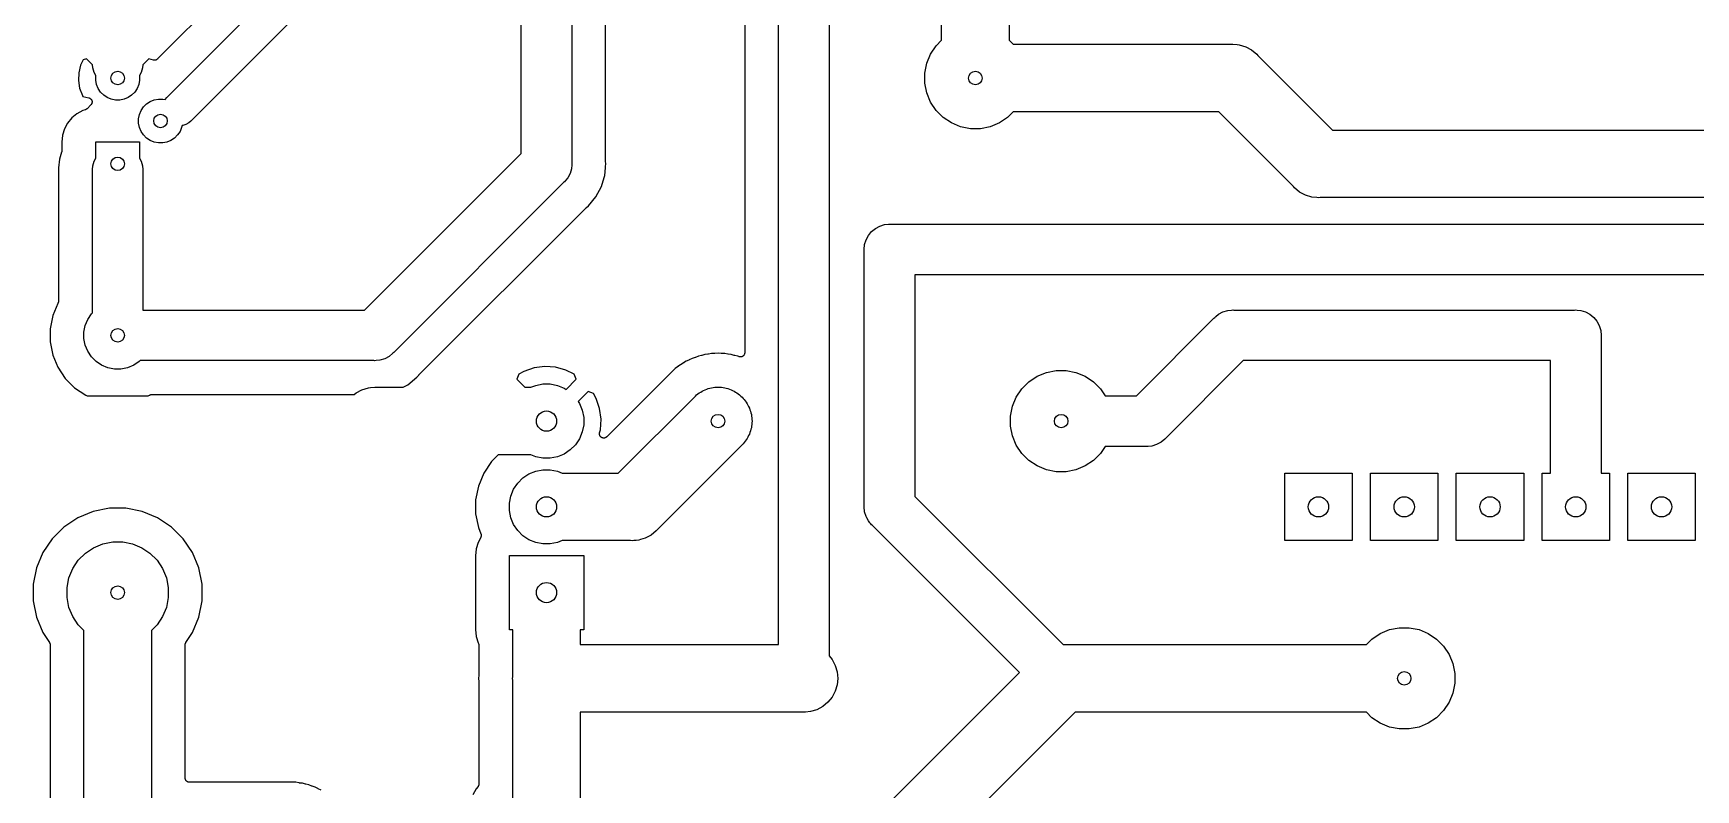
# Model space of a CAD drawing. Extents: x 74 to 216, y -130 to -38.
# Drawn here: x 99.1 to 148.33, y -97.28 to -74.87 of the extents above; entities that cross this region are included whole.
import ezdxf

# ---------------------------------------------------------------- set-up
doc = ezdxf.new("R2010")
doc.units = 0
doc.layers.add('BLACK', color=7, linetype='CONTINUOUS')

msp = doc.modelspace()

# ---------------------------------------------------------------- linework, layer by layer
at = {"layer": 'BLACK', "linetype": 'CONTINUOUS'}
for p, q in [((122.67, -51.8), (122.67, -93.3176)), ((126, -75.0787), (126, -58.4691)), ((128, -59.42), (128, -75.0787)), ((113.55, -76.1632), (113.55, -65.4342)), ((115.05, -65.4342), (115.05, -78.7032)), ((116.05, -78.6478), (116.05, -65.7894)), ((104.893, -73.5239), (102.784, -75.6326)), ((120.17, -73.5678), (120.17, -84.3324)), ((121.17, -92.98), (121.17, -73.6232)), ((103.058, -76.7728), (105.931, -73.9004)), ((106.638, -74.6075), (103.765, -77.4799)), ((125.671, -75.4895), (125.835, -75.2438)), ((125.835, -75.2438), (126, -75.0787)), ((128, -75.0787), (128.121, -75.2)), ((128.121, -75.2), (134.571, -75.2)), ((134.571, -75.2), (134.62, -75.1952)), ((134.62, -75.1952), (134.756, -75.2086)), ((134.756, -75.2086), (134.816, -75.2145)), ((134.816, -75.2145), (135.005, -75.2717)), ((135.005, -75.2717), (135.178, -75.3645)), ((100.575, -75.657), (100.5, -75.8191)), ((100.675, -75.6338), (100.575, -75.657)), ((100.853, -75.8122), (100.675, -75.6338)), ((100.861, -75.892), (100.853, -75.8122)), ((102.347, -75.8122), (102.339, -75.892)), ((102.525, -75.6338), (102.347, -75.8122)), ((102.665, -75.6665), (102.525, -75.6338)), ((102.667, -75.6667), (102.665, -75.6665)), ((102.668, -75.6671), (102.667, -75.6667)), ((102.679, -75.6683), (102.668, -75.6671)), ((102.69, -75.6697), (102.679, -75.6683)), ((102.691, -75.6696), (102.69, -75.6697)), ((102.693, -75.6698), (102.691, -75.6696)), ((102.704, -75.6689), (102.693, -75.6698)), ((102.715, -75.6682), (102.704, -75.6689)), ((102.716, -75.6678), (102.715, -75.6682)), ((102.718, -75.6676), (102.716, -75.6678)), ((102.728, -75.6646), (102.718, -75.6676)), ((102.739, -75.6618), (102.728, -75.6646)), ((102.74, -75.6611), (102.739, -75.6618)), ((102.741, -75.6607), (102.74, -75.6611)), ((102.751, -75.6557), (102.741, -75.6607)), ((102.761, -75.6509), (102.751, -75.6557)), ((102.762, -75.65), (102.761, -75.6509)), ((102.763, -75.6493), (102.762, -75.65)), ((102.772, -75.6425), (102.763, -75.6493)), ((102.781, -75.6359), (102.772, -75.6425)), ((102.782, -75.6348), (102.781, -75.6359)), ((102.783, -75.6339), (102.782, -75.6348)), ((102.784, -75.6326), (102.783, -75.6339)), ((125.5, -76.0523), (125.558, -75.7625)), ((125.558, -75.7625), (125.671, -75.4895)), ((135.178, -75.3645), (135.331, -75.4895)), ((135.331, -75.4895), (135.362, -75.5276)), ((135.362, -75.5276), (137.574, -77.74)), ((100.447, -76.041), (100.438, -76.2689)), ((100.438, -76.2689), (100.474, -76.4942)), ((100.5, -75.8191), (100.447, -76.041)), ((100.904, -76.0334), (100.861, -75.892)), ((100.952, -76.1243), (100.904, -76.0334)), ((100.95, -76.136), (100.952, -76.1243)), ((100.95, -76.264), (100.95, -76.136)), ((100.975, -76.3896), (100.95, -76.264)), ((102.25, -76.264), (102.225, -76.3896)), ((102.296, -76.0334), (102.248, -76.1243)), ((102.248, -76.1243), (102.25, -76.136)), ((102.25, -76.136), (102.25, -76.264)), ((102.339, -75.892), (102.296, -76.0334)), ((113.55, -78.4293), (113.55, -76.1632)), ((113.55, -76.1632), (113.55, -76.1632)), ((125.5, -76.3477), (125.5, -76.0523)), ((100.474, -76.4942), (100.555, -76.7117)), ((100.555, -76.7117), (100.571, -76.7419)), ((100.571, -76.7419), (100.743, -76.7822)), ((100.743, -76.7822), (100.745, -76.7827)), ((100.745, -76.7827), (100.755, -76.786)), ((100.755, -76.786), (100.764, -76.789)), ((100.764, -76.789), (100.766, -76.7902)), ((100.766, -76.7902), (100.768, -76.791)), ((100.768, -76.791), (100.777, -76.7961)), ((100.777, -76.7961), (100.786, -76.8009)), ((100.786, -76.8009), (100.788, -76.8024)), ((100.788, -76.8024), (100.79, -76.8036)), ((101.024, -76.5079), (100.975, -76.3896)), ((101.095, -76.6144), (101.024, -76.5079)), ((101.186, -76.7049), (101.095, -76.6144)), ((101.292, -76.776), (101.186, -76.7049)), ((101.41, -76.825), (101.292, -76.776)), ((101.908, -76.776), (101.79, -76.825)), ((102.014, -76.7049), (101.908, -76.776)), ((102.105, -76.6144), (102.014, -76.7049)), ((102.176, -76.5079), (102.105, -76.6144)), ((102.225, -76.3896), (102.176, -76.5079)), ((103.011, -76.8299), (103.058, -76.7728)), ((125.558, -76.6375), (125.5, -76.3477)), ((125.671, -76.9105), (125.558, -76.6375)), ((100.392, -77.2545), (100.239, -77.3795)), ((100.565, -77.1616), (100.392, -77.2545)), ((100.64, -77.1391), (100.565, -77.1616)), ((100.645, -77.1371), (100.64, -77.1391)), ((100.65, -77.1355), (100.645, -77.1371)), ((100.656, -77.1323), (100.65, -77.1355)), ((100.663, -77.1297), (100.656, -77.1323)), ((100.667, -77.1266), (100.663, -77.1297)), ((100.672, -77.1241), (100.667, -77.1266)), ((100.677, -77.1198), (100.672, -77.1241)), ((100.683, -77.1159), (100.677, -77.1198)), ((100.687, -77.1121), (100.683, -77.1159)), ((100.691, -77.1087), (100.687, -77.1121)), ((100.693, -77.1074), (100.691, -77.1087)), ((100.804, -76.9957), (100.693, -77.1074)), ((100.79, -76.8036), (100.797, -76.8103)), ((100.797, -76.8103), (100.805, -76.8167)), ((100.811, -76.988), (100.804, -76.9957)), ((100.805, -76.8167), (100.806, -76.8186)), ((100.806, -76.8186), (100.808, -76.8202)), ((100.808, -76.8202), (100.814, -76.8282)), ((100.817, -76.9805), (100.811, -76.988)), ((100.814, -76.8282), (100.82, -76.836)), ((100.818, -76.9784), (100.817, -76.9805)), ((100.82, -76.9766), (100.818, -76.9784)), ((100.82, -76.836), (100.822, -76.8381)), ((100.825, -76.9677), (100.82, -76.9766)), ((100.822, -76.8381), (100.823, -76.84)), ((100.823, -76.84), (100.827, -76.8491)), ((100.83, -76.9591), (100.825, -76.9677)), ((100.827, -76.8491), (100.832, -76.8579)), ((100.831, -76.9568), (100.83, -76.9591)), ((100.832, -76.9547), (100.831, -76.9568)), ((100.832, -76.8579), (100.833, -76.8602)), ((100.835, -76.9451), (100.832, -76.9547)), ((100.833, -76.8602), (100.834, -76.8624)), ((100.834, -76.8624), (100.836, -76.8721)), ((100.838, -76.9357), (100.835, -76.9451)), ((100.836, -76.8721), (100.839, -76.8817)), ((100.839, -76.931), (100.838, -76.9333)), ((100.838, -76.9333), (100.838, -76.9357)), ((100.839, -76.8817), (100.839, -76.8841)), ((100.839, -76.8841), (100.84, -76.8864)), ((100.84, -76.921), (100.839, -76.931)), ((100.84, -76.8864), (100.841, -76.8964)), ((100.841, -76.9111), (100.84, -76.921)), ((100.841, -76.8964), (100.841, -76.9064)), ((100.841, -76.9064), (100.841, -76.9087)), ((100.841, -76.9087), (100.841, -76.9111)), ((101.536, -76.85), (101.41, -76.825)), ((101.664, -76.85), (101.536, -76.85)), ((101.79, -76.825), (101.664, -76.85)), ((102.22, -77.406), (102.245, -77.2804)), ((102.245, -77.2804), (102.294, -77.1621)), ((102.294, -77.1621), (102.365, -77.0556)), ((102.365, -77.0556), (102.456, -76.9651)), ((102.456, -76.9651), (102.562, -76.894)), ((102.562, -76.894), (102.68, -76.845)), ((102.68, -76.845), (102.806, -76.82)), ((102.806, -76.82), (102.934, -76.82)), ((102.934, -76.82), (103.009, -76.8348)), ((103.009, -76.8348), (103.011, -76.8299)), ((125.835, -77.1562), (125.671, -76.9105)), ((126.044, -77.3651), (125.835, -77.1562)), ((128.121, -77.2), (127.956, -77.3651)), ((134.206, -77.2), (128.121, -77.2)), ((136.418, -79.4124), (134.206, -77.2)), ((100.022, -77.7055), (99.9645, -77.894)), ((100.115, -77.5317), (100.022, -77.7055)), ((100.239, -77.3795), (100.115, -77.5317)), ((102.22, -77.534), (102.22, -77.406)), ((102.245, -77.6596), (102.22, -77.534)), ((102.294, -77.7779), (102.245, -77.6596)), ((102.365, -77.8844), (102.294, -77.7779)), ((103.446, -77.7779), (103.375, -77.8844)), ((103.495, -77.6596), (103.446, -77.7779)), ((103.506, -77.6038), (103.495, -77.6596)), ((103.527, -77.6018), (103.506, -77.6038)), ((103.621, -77.5732), (103.527, -77.6018)), ((103.708, -77.5267), (103.621, -77.5732)), ((103.765, -77.4799), (103.708, -77.5267)), ((126.289, -77.5293), (126.044, -77.3651)), ((126.562, -77.6424), (126.289, -77.5293)), ((126.852, -77.7), (126.562, -77.6424)), ((127.148, -77.7), (126.852, -77.7)), ((127.438, -77.6424), (127.148, -77.7)), ((127.711, -77.5293), (127.438, -77.6424)), ((127.956, -77.3651), (127.711, -77.5293)), ((137.574, -77.74), (160.066, -77.74)), ((99.9645, -77.894), (99.9445, -78.0962)), ((99.9445, -78.0962), (99.9445, -78.3549)), ((100.95, -78.5701), (100.95, -78.09)), ((100.95, -78.09), (102.25, -78.09)), ((102.25, -78.09), (102.25, -78.5701)), ((102.456, -77.9749), (102.365, -77.8844)), ((102.562, -78.046), (102.456, -77.9749)), ((102.68, -78.095), (102.562, -78.046)), ((102.806, -78.12), (102.68, -78.095)), ((102.934, -78.12), (102.806, -78.12)), ((103.06, -78.095), (102.934, -78.12)), ((103.178, -78.046), (103.06, -78.095)), ((103.284, -77.9749), (103.178, -78.046)), ((103.375, -77.8844), (103.284, -77.9749)), ((99.8753, -78.602), (99.85, -78.859)), ((99.9391, -78.3918), (99.8753, -78.602)), ((99.9401, -78.3865), (99.9391, -78.3918)), ((99.9418, -78.3813), (99.9401, -78.3865)), ((99.9426, -78.3743), (99.9418, -78.3813)), ((99.9439, -78.3675), (99.9426, -78.3743)), ((99.9445, -78.3567), (99.9439, -78.3621)), ((99.9439, -78.3621), (99.9439, -78.3675)), ((99.9445, -78.3549), (99.9445, -78.3567)), ((100.861, -78.798), (100.904, -78.6566)), ((100.904, -78.6566), (100.95, -78.5701)), ((102.25, -78.5701), (102.296, -78.6566)), ((102.296, -78.6566), (102.339, -78.798)), ((108.909, -83.07), (113.55, -78.4293)), ((115.05, -78.7032), (115.054, -78.74)), ((115.054, -78.74), (115.05, -78.7768)), ((116.051, -78.6531), (116.05, -78.6478)), ((116.05, -78.6585), (116.051, -78.6531)), ((116.051, -78.6602), (116.05, -78.6585)), ((116.058, -78.74), (116.051, -78.6602)), ((116.051, -78.8198), (116.058, -78.74)), ((99.85, -78.859), (99.85, -82.8006)), ((100.85, -78.9082), (100.861, -78.798)), ((100.85, -83.1558), (100.85, -78.9082)), ((102.339, -78.798), (102.35, -78.9082)), ((102.35, -78.9082), (102.35, -83.07)), ((114.864, -79.2344), (114.833, -79.2729)), ((114.927, -79.1587), (114.864, -79.2344)), ((114.996, -79.0284), (114.927, -79.1587)), ((115.039, -78.887), (114.996, -79.0284)), ((115.04, -78.8822), (115.039, -78.887)), ((115.05, -78.7768), (115.04, -78.8822)), ((115.05, -78.7768), (115.05, -78.7768)), ((115.925, -79.4129), (116.007, -79.1418)), ((116.007, -79.1418), (116.025, -79.0831)), ((116.025, -79.0831), (116.047, -78.8546)), ((116.047, -78.8546), (116.051, -78.8198)), ((116.047, -78.8546), (116.047, -78.8546)), ((116.051, -78.8198), (116.051, -78.8198)), ((114.804, -79.2964), (109.776, -84.3243)), ((114.833, -79.2729), (114.804, -79.2964)), ((115.543, -79.9834), (115.762, -79.717)), ((115.762, -79.717), (115.925, -79.4129)), ((136.449, -79.4505), (136.418, -79.4124)), ((136.602, -79.5755), (136.449, -79.4505)), ((136.775, -79.6683), (136.602, -79.5755)), ((136.964, -79.7255), (136.775, -79.6683)), ((137.111, -79.74), (136.964, -79.7255)), ((137.16, -79.7448), (137.111, -79.74)), ((137.111, -79.74), (137.111, -79.74)), ((137.209, -79.74), (137.16, -79.7448)), ((160.431, -79.74), (137.209, -79.74)), ((110.523, -84.9922), (115.472, -80.0426)), ((115.472, -80.0426), (115.474, -80.0414)), ((115.474, -80.0414), (115.478, -80.038)), ((115.478, -80.038), (115.481, -80.0343)), ((115.481, -80.0343), (115.543, -79.9834)), ((123.927, -80.7471), (124.041, -80.6534)), ((124.041, -80.6534), (124.172, -80.5837)), ((124.172, -80.5837), (124.313, -80.5409)), ((124.313, -80.5409), (124.423, -80.53)), ((124.423, -80.53), (124.46, -80.5264)), ((124.46, -80.5264), (124.497, -80.53)), ((124.497, -80.53), (157.443, -80.53)), ((123.706, -81.28), (123.721, -81.133)), ((123.721, -81.133), (123.764, -80.9916)), ((123.764, -80.9916), (123.833, -80.8613)), ((123.833, -80.8613), (123.927, -80.7471)), ((123.71, -81.3168), (123.706, -81.28)), ((123.71, -88.8632), (123.71, -81.3168)), ((156.73, -82.03), (125.21, -82.03)), ((125.21, -82.03), (125.21, -88.5893)), ((99.8276, -82.8726), (99.6769, -83.2366)), ((99.8286, -82.8712), (99.8276, -82.8726)), ((99.8341, -82.8609), (99.8286, -82.8712)), ((99.8397, -82.8507), (99.8341, -82.8609)), ((99.8399, -82.85), (99.8397, -82.8507)), ((99.8403, -82.8493), (99.8399, -82.85)), ((99.8437, -82.8382), (99.8403, -82.8493)), ((99.8472, -82.827), (99.8437, -82.8382)), ((99.8473, -82.8263), (99.8472, -82.827)), ((99.8475, -82.8256), (99.8473, -82.8263)), ((99.8487, -82.814), (99.8475, -82.8256)), ((99.85, -82.8024), (99.8487, -82.814)), ((99.85, -82.8006), (99.85, -82.8009)), ((99.85, -82.8009), (99.85, -82.801)), ((99.85, -82.801), (99.85, -82.801)), ((99.85, -82.801), (99.85, -82.8024)), ((100.714, -83.3463), (100.823, -83.1825)), ((100.823, -83.1825), (100.85, -83.1558)), ((102.35, -83.07), (108.909, -83.07)), ((134.116, -83.2636), (134.201, -83.1934)), ((134.201, -83.1934), (134.332, -83.1237)), ((134.201, -83.1934), (134.201, -83.1934)), ((134.201, -83.1934), (134.201, -83.1934)), ((134.332, -83.1237), (134.473, -83.0809)), ((134.473, -83.0809), (134.583, -83.07)), ((134.583, -83.07), (134.62, -83.0664)), ((134.583, -83.07), (134.583, -83.07)), ((134.62, -83.0664), (134.657, -83.07)), ((134.657, -83.07), (144.743, -83.07)), ((144.743, -83.07), (144.78, -83.0664)), ((144.78, -83.0664), (144.817, -83.07)), ((144.817, -83.07), (144.927, -83.0809)), ((144.927, -83.0809), (145.068, -83.1237)), ((145.068, -83.1237), (145.199, -83.1934)), ((145.199, -83.1934), (145.313, -83.2871)), ((99.6769, -83.2366), (99.6, -83.623)), ((99.6, -83.623), (99.6, -84.017)), ((100.6, -83.7215), (100.638, -83.5283)), ((100.638, -83.5283), (100.714, -83.3463)), ((131.769, -85.61), (134.064, -83.3157)), ((134.064, -83.3157), (134.087, -83.2871)), ((134.087, -83.2871), (134.116, -83.2636)), ((134.116, -83.2636), (134.116, -83.2636)), ((145.313, -83.2871), (145.407, -83.4013)), ((145.407, -83.4013), (145.476, -83.5316)), ((145.476, -83.5316), (145.519, -83.673)), ((145.519, -83.673), (145.534, -83.82)), ((99.6, -84.017), (99.6769, -84.4034)), ((100.6, -83.9185), (100.6, -83.7215)), ((100.638, -84.1117), (100.6, -83.9185)), ((100.714, -84.2937), (100.638, -84.1117)), ((145.534, -83.82), (145.53, -83.8568)), ((145.53, -83.8568), (145.53, -87.9)), ((99.6769, -84.4034), (99.8276, -84.7674)), ((100.823, -84.4575), (100.714, -84.2937)), ((100.963, -84.5968), (100.823, -84.4575)), ((101.126, -84.7062), (100.963, -84.5968)), ((102.237, -84.5968), (102.074, -84.7062)), ((102.264, -84.57), (102.237, -84.5968)), ((109.183, -84.57), (102.264, -84.57)), ((109.22, -84.5736), (109.183, -84.57)), ((109.257, -84.57), (109.22, -84.5736)), ((109.367, -84.5591), (109.257, -84.57)), ((109.257, -84.57), (109.257, -84.57)), ((109.508, -84.5163), (109.367, -84.5591)), ((109.639, -84.4466), (109.508, -84.5163)), ((109.753, -84.3529), (109.639, -84.4466)), ((109.776, -84.3243), (109.753, -84.3529)), ((118.345, -84.6454), (118.263, -84.689)), ((118.349, -84.6425), (118.345, -84.6454)), ((118.354, -84.64), (118.349, -84.6425)), ((118.356, -84.639), (118.354, -84.64)), ((118.433, -84.5876), (118.356, -84.639)), ((118.518, -84.5522), (118.433, -84.5876)), ((118.523, -84.5497), (118.518, -84.5522)), ((118.528, -84.5477), (118.523, -84.5497)), ((118.529, -84.5469), (118.528, -84.5477)), ((118.611, -84.5033), (118.529, -84.5469)), ((118.699, -84.4765), (118.611, -84.5033)), ((118.704, -84.4744), (118.699, -84.4765)), ((118.71, -84.4729), (118.704, -84.4744)), ((118.711, -84.4723), (118.71, -84.4729)), ((118.797, -84.4369), (118.711, -84.4723)), ((118.887, -84.4188), (118.797, -84.4369)), ((118.892, -84.4173), (118.887, -84.4188)), ((118.898, -84.4163), (118.892, -84.4173)), ((118.899, -84.4158), (118.898, -84.4163)), ((118.988, -84.3889), (118.899, -84.4158)), ((119.08, -84.3799), (118.988, -84.3889)), ((119.085, -84.3788), (119.08, -84.3799)), ((119.091, -84.3784), (119.085, -84.3788)), ((119.092, -84.378), (119.091, -84.3784)), ((119.183, -84.36), (119.092, -84.378)), ((119.276, -84.36), (119.183, -84.36)), ((119.281, -84.3595), (119.276, -84.36)), ((119.286, -84.3595), (119.281, -84.3595)), ((119.288, -84.3594), (119.286, -84.3595)), ((119.38, -84.3503), (119.288, -84.3594)), ((119.472, -84.3594), (119.38, -84.3503)), ((119.477, -84.3594), (119.472, -84.3594)), ((119.483, -84.36), (119.477, -84.3594)), ((119.484, -84.36), (119.483, -84.36)), ((119.577, -84.36), (119.484, -84.36)), ((119.668, -84.378), (119.577, -84.36)), ((119.673, -84.3786), (119.668, -84.378)), ((119.678, -84.3797), (119.673, -84.3786)), ((119.68, -84.3799), (119.678, -84.3797)), ((119.772, -84.3889), (119.68, -84.3799)), ((119.861, -84.4158), (119.772, -84.3889)), ((119.866, -84.4168), (119.861, -84.4158)), ((119.871, -84.4185), (119.866, -84.4168)), ((119.873, -84.4188), (119.871, -84.4185)), ((119.963, -84.4369), (119.873, -84.4188)), ((119.994, -84.4497), (119.963, -84.4369)), ((120.006, -84.4532), (119.994, -84.4497)), ((120.017, -84.4568), (120.006, -84.4532)), ((120.018, -84.4568), (120.017, -84.4568)), ((120.018, -84.4569), (120.018, -84.4568)), ((120.03, -84.4581), (120.018, -84.4569)), ((120.042, -84.4594), (120.03, -84.4581)), ((120.043, -84.4594), (120.042, -84.4593)), ((120.042, -84.4593), (120.042, -84.4594)), ((120.055, -84.4582), (120.043, -84.4594)), ((120.067, -84.4571), (120.055, -84.4582)), ((120.079, -84.4535), (120.067, -84.457)), ((120.067, -84.457), (120.067, -84.457)), ((120.067, -84.457), (120.067, -84.4571)), ((120.091, -84.4501), (120.079, -84.4535)), ((120.102, -84.4442), (120.091, -84.4499)), ((120.091, -84.4499), (120.091, -84.45)), ((120.091, -84.45), (120.091, -84.4501)), ((120.113, -84.4386), (120.102, -84.4442)), ((120.122, -84.4307), (120.113, -84.4383)), ((120.113, -84.4383), (120.113, -84.4384)), ((120.113, -84.4384), (120.113, -84.4386)), ((120.132, -84.4231), (120.122, -84.4307)), ((120.14, -84.4133), (120.132, -84.4226)), ((120.132, -84.4226), (120.132, -84.4229)), ((120.132, -84.4229), (120.132, -84.4231)), ((120.148, -84.4041), (120.14, -84.4133)), ((120.154, -84.393), (120.148, -84.4036)), ((120.148, -84.4036), (120.148, -84.4038)), ((120.148, -84.4038), (120.148, -84.4041)), ((120.16, -84.3824), (120.154, -84.393)), ((120.164, -84.3703), (120.16, -84.3818)), ((120.16, -84.3818), (120.16, -84.3821)), ((120.16, -84.3821), (120.16, -84.3824)), ((120.167, -84.3588), (120.164, -84.3703)), ((120.169, -84.3463), (120.167, -84.3581)), ((120.167, -84.3581), (120.167, -84.3584)), ((120.167, -84.3584), (120.167, -84.3588)), ((120.17, -84.3341), (120.169, -84.3463)), ((120.17, -84.3324), (120.17, -84.3335)), ((120.17, -84.3335), (120.17, -84.3335)), ((120.17, -84.3335), (120.17, -84.3335)), ((120.17, -84.3335), (120.17, -84.3341)), ((134.931, -84.57), (132.636, -86.8643)), ((144.03, -84.57), (134.931, -84.57)), ((144.03, -87.9), (144.03, -84.57)), ((99.8276, -84.7674), (100.046, -85.0949)), ((100.046, -85.0949), (100.325, -85.3735)), ((101.308, -84.7816), (101.126, -84.7062)), ((101.502, -84.82), (101.308, -84.7816)), ((101.698, -84.82), (101.502, -84.82)), ((101.892, -84.7816), (101.698, -84.82)), ((102.074, -84.7062), (101.892, -84.7816)), ((110.197, -85.2821), (110.463, -85.0634)), ((110.463, -85.0634), (110.514, -85.0015)), ((110.514, -85.0015), (110.515, -85.0001)), ((110.515, -85.0001), (110.519, -84.9964)), ((110.519, -84.9964), (110.523, -84.9922)), ((113.482, -84.9686), (113.422, -85.1223)), ((113.422, -85.1223), (113.659, -85.36)), ((113.63, -84.8896), (113.482, -84.9686)), ((113.932, -84.7868), (113.63, -84.8896)), ((114.246, -84.7451), (113.932, -84.7868)), ((114.562, -84.7656), (114.246, -84.7451)), ((114.868, -84.8473), (114.562, -84.7656)), ((115.119, -84.9709), (114.868, -84.8473)), ((114.878, -85.4231), (115.178, -85.1223)), ((115.178, -85.1223), (115.119, -84.9709)), ((117.818, -85.0939), (116.085, -86.8266)), ((118.105, -84.8065), (117.818, -85.0939)), ((117.818, -85.0939), (117.818, -85.0939)), ((118.182, -84.7551), (118.105, -84.8065)), ((118.186, -84.7517), (118.182, -84.7551)), ((118.191, -84.7488), (118.186, -84.7517)), ((118.192, -84.7477), (118.191, -84.7488)), ((118.263, -84.689), (118.192, -84.7477)), ((128.584, -85.1949), (128.829, -85.0307)), ((128.829, -85.0307), (129.102, -84.9176)), ((129.102, -84.9176), (129.392, -84.86)), ((129.392, -84.86), (129.688, -84.86)), ((129.688, -84.86), (129.978, -84.9176)), ((129.978, -84.9176), (130.251, -85.0307)), ((130.251, -85.0307), (130.496, -85.1949)), ((100.325, -85.3735), (100.653, -85.5924)), ((100.653, -85.5924), (100.695, -85.61)), ((100.695, -85.61), (102.505, -85.61)), ((102.505, -85.61), (102.547, -85.5924)), ((102.547, -85.5924), (102.549, -85.5914)), ((102.549, -85.5912), (102.55, -85.5904)), ((102.549, -85.5914), (102.549, -85.5912)), ((102.549, -85.5912), (102.549, -85.5912)), ((102.549, -85.5912), (102.549, -85.5912)), ((102.55, -85.5904), (102.561, -85.585)), ((102.561, -85.585), (102.571, -85.5796)), ((102.571, -85.5796), (102.572, -85.5794)), ((102.572, -85.579), (102.584, -85.5758)), ((102.572, -85.5794), (102.572, -85.579)), ((102.584, -85.5758), (102.595, -85.5724)), ((102.595, -85.5723), (102.596, -85.5721)), ((102.595, -85.5724), (102.595, -85.5723)), ((102.596, -85.5721), (102.608, -85.5711)), ((102.608, -85.5711), (102.619, -85.57)), ((102.619, -85.57), (108.606, -85.57)), ((108.606, -85.57), (108.662, -85.5245)), ((108.662, -85.5245), (108.835, -85.4317)), ((108.835, -85.4317), (109.024, -85.3745)), ((109.024, -85.3745), (109.09, -85.3679)), ((109.09, -85.3679), (109.22, -85.3552)), ((109.22, -85.3552), (109.269, -85.36)), ((109.269, -85.36), (110.051, -85.36)), ((110.051, -85.36), (110.197, -85.2821)), ((113.659, -85.36), (113.84, -85.36)), ((113.84, -85.36), (113.979, -85.3023)), ((113.979, -85.3023), (114.192, -85.26)), ((114.192, -85.26), (114.408, -85.26)), ((114.408, -85.26), (114.621, -85.3023)), ((114.621, -85.3023), (114.821, -85.3852)), ((114.821, -85.3852), (114.878, -85.4231)), ((115.538, -85.4815), (115.237, -85.7823)), ((115.691, -85.5418), (115.538, -85.4815)), ((115.77, -85.6898), (115.691, -85.5418)), ((116.426, -87.9), (118.708, -85.6182)), ((118.708, -85.6182), (118.743, -85.5832)), ((118.743, -85.5832), (118.784, -85.5558)), ((118.784, -85.5558), (118.822, -85.5245)), ((118.822, -85.5245), (118.865, -85.5012)), ((118.865, -85.5012), (118.906, -85.4738)), ((118.906, -85.4738), (118.952, -85.4549)), ((118.952, -85.4549), (118.995, -85.4317)), ((118.995, -85.4317), (119.043, -85.4173)), ((119.043, -85.4173), (119.088, -85.3984)), ((119.088, -85.3984), (119.137, -85.3888)), ((119.137, -85.3888), (119.184, -85.3745)), ((119.184, -85.3745), (119.233, -85.3696)), ((119.233, -85.3696), (119.282, -85.36)), ((119.282, -85.36), (119.331, -85.36)), ((119.331, -85.36), (119.38, -85.3552)), ((119.38, -85.3552), (119.429, -85.36)), ((119.429, -85.36), (119.478, -85.36)), ((119.478, -85.36), (119.527, -85.3696)), ((119.527, -85.3696), (119.576, -85.3745)), ((119.576, -85.3745), (119.623, -85.3888)), ((119.623, -85.3888), (119.672, -85.3984)), ((119.672, -85.3984), (119.717, -85.4173)), ((119.717, -85.4173), (119.765, -85.4317)), ((119.765, -85.4317), (119.808, -85.4549)), ((119.808, -85.4549), (119.854, -85.4738)), ((119.854, -85.4738), (119.895, -85.5013)), ((119.895, -85.5013), (119.938, -85.5245)), ((119.938, -85.5245), (119.976, -85.5558)), ((119.976, -85.5558), (120.017, -85.5832)), ((120.017, -85.5832), (120.052, -85.6182)), ((120.052, -85.6182), (120.091, -85.6495)), ((120.091, -85.6495), (120.122, -85.6876)), ((128.098, -85.9225), (128.211, -85.6495)), ((128.211, -85.6495), (128.375, -85.4038)), ((128.375, -85.4038), (128.584, -85.1949)), ((130.496, -85.1949), (130.705, -85.4038)), ((130.705, -85.4038), (130.843, -85.61)), ((130.843, -85.61), (131.769, -85.61)), ((115.237, -85.7823), (115.275, -85.839)), ((115.275, -85.839), (115.358, -86.0391)), ((115.358, -86.0391), (115.4, -86.2517)), ((115.873, -85.9917), (115.77, -85.6898)), ((115.915, -86.3056), (115.873, -85.9917)), ((120.122, -85.6876), (120.157, -85.7225)), ((120.157, -85.7225), (120.184, -85.7636)), ((120.184, -85.7636), (120.215, -85.8017)), ((120.215, -85.8017), (120.239, -85.8453)), ((120.239, -85.8453), (120.266, -85.8863)), ((120.266, -85.8863), (120.285, -85.932)), ((120.285, -85.932), (120.308, -85.9755)), ((120.308, -85.9755), (120.323, -86.0227)), ((120.323, -86.0227), (120.342, -86.0683)), ((120.342, -86.0683), (120.351, -86.1168)), ((120.351, -86.1168), (120.366, -86.164)), ((128.04, -86.2123), (128.098, -85.9225)), ((115.4, -86.4683), (115.358, -86.6809)), ((115.4, -86.2517), (115.4, -86.4683)), ((115.872, -86.704), (115.894, -86.6217)), ((115.894, -86.6217), (115.915, -86.3056)), ((120.351, -86.6033), (120.342, -86.6517)), ((120.366, -86.556), (120.351, -86.6033)), ((120.366, -86.164), (120.37, -86.2131)), ((120.37, -86.5069), (120.366, -86.556)), ((120.37, -86.2131), (120.38, -86.2615)), ((120.38, -86.4585), (120.37, -86.5069)), ((120.38, -86.2615), (120.38, -86.3109)), ((120.38, -86.3109), (120.385, -86.36)), ((120.385, -86.36), (120.38, -86.4091)), ((120.38, -86.4091), (120.38, -86.4585)), ((128.04, -86.5077), (128.04, -86.2123)), ((128.098, -86.7975), (128.04, -86.5077)), ((115.154, -87.0612), (115.001, -87.2144)), ((115.275, -86.881), (115.154, -87.0612)), ((115.358, -86.6809), (115.275, -86.881)), ((115.868, -86.7285), (115.87, -86.7201)), ((115.869, -86.7324), (115.868, -86.7285)), ((115.868, -86.7364), (115.869, -86.7324)), ((115.869, -86.7448), (115.868, -86.7364)), ((115.869, -86.7533), (115.869, -86.7448)), ((115.87, -86.7571), (115.869, -86.7533)), ((115.87, -86.7201), (115.871, -86.7117)), ((115.871, -86.761), (115.87, -86.7571)), ((115.871, -86.7117), (115.872, -86.7079)), ((115.873, -86.7691), (115.871, -86.761)), ((115.872, -86.7079), (115.872, -86.704)), ((115.875, -86.7774), (115.873, -86.7691)), ((115.876, -86.781), (115.875, -86.7774)), ((115.878, -86.7848), (115.876, -86.781)), ((115.882, -86.7923), (115.878, -86.7848)), ((115.885, -86.8), (115.882, -86.7923)), ((115.887, -86.8032), (115.885, -86.8)), ((115.889, -86.8067), (115.887, -86.8032)), ((115.894, -86.8133), (115.889, -86.8067)), ((115.899, -86.8202), (115.894, -86.8133)), ((115.902, -86.8229), (115.899, -86.8202)), ((115.905, -86.826), (115.902, -86.8229)), ((115.911, -86.8314), (115.905, -86.826)), ((115.917, -86.8372), (115.911, -86.8314)), ((115.921, -86.8393), (115.917, -86.8372)), ((115.924, -86.8418), (115.921, -86.8393)), ((115.931, -86.8459), (115.924, -86.8418)), ((115.938, -86.8504), (115.931, -86.8459)), ((115.942, -86.8518), (115.938, -86.8504)), ((115.946, -86.8537), (115.942, -86.8518)), ((115.954, -86.8562), (115.946, -86.8537)), ((115.962, -86.8593), (115.954, -86.8562)), ((115.965, -86.8599), (115.962, -86.8593)), ((115.969, -86.8611), (115.965, -86.8599)), ((115.978, -86.862), (115.969, -86.8611)), ((115.986, -86.8635), (115.978, -86.862)), ((115.99, -86.8634), (115.986, -86.8635)), ((115.994, -86.8638), (115.99, -86.8634)), ((116.002, -86.8631), (115.994, -86.8638)), ((116.011, -86.8628), (116.002, -86.8631)), ((116.015, -86.862), (116.011, -86.8628)), ((116.019, -86.8616), (116.015, -86.862)), ((116.027, -86.8593), (116.019, -86.8616)), ((116.035, -86.8574), (116.027, -86.8593)), ((116.039, -86.8558), (116.035, -86.8574)), ((116.042, -86.8547), (116.039, -86.8558)), ((116.05, -86.8508), (116.042, -86.8547)), ((116.058, -86.8474), (116.05, -86.8508)), ((116.061, -86.8451), (116.058, -86.8474)), ((116.064, -86.8433), (116.061, -86.8451)), ((116.071, -86.838), (116.064, -86.8433)), ((116.078, -86.8331), (116.071, -86.838)), ((116.081, -86.8303), (116.078, -86.8331)), ((116.084, -86.8278), (116.081, -86.8303)), ((116.085, -86.8266), (116.084, -86.8278)), ((120.122, -87.0324), (117.582, -89.5724)), ((120.157, -86.9975), (120.122, -87.0324)), ((120.184, -86.9564), (120.157, -86.9975)), ((120.215, -86.9183), (120.184, -86.9564)), ((120.239, -86.8747), (120.215, -86.9183)), ((120.266, -86.8337), (120.239, -86.8747)), ((120.285, -86.7881), (120.266, -86.8337)), ((120.308, -86.7445), (120.285, -86.7881)), ((120.323, -86.6973), (120.308, -86.7445)), ((120.342, -86.6517), (120.323, -86.6973)), ((128.211, -87.0705), (128.098, -86.7975)), ((128.375, -87.3162), (128.211, -87.0705)), ((130.843, -87.11), (130.705, -87.3162)), ((132.043, -87.11), (130.843, -87.11)), ((132.08, -87.1136), (132.043, -87.11)), ((132.117, -87.11), (132.08, -87.1136)), ((132.227, -87.0991), (132.117, -87.11)), ((132.117, -87.11), (132.117, -87.11)), ((132.368, -87.0563), (132.227, -87.0991)), ((132.499, -86.9866), (132.368, -87.0563)), ((132.613, -86.8929), (132.499, -86.9866)), ((132.636, -86.8643), (132.613, -86.8929)), ((112.669, -87.5613), (112.439, -87.9053)), ((112.87, -87.36), (112.669, -87.5613)), ((113.84, -87.36), (112.87, -87.36)), ((113.979, -87.4177), (113.84, -87.36)), ((114.192, -87.46), (113.979, -87.4177)), ((114.408, -87.46), (114.192, -87.46)), ((114.621, -87.4177), (114.408, -87.46)), ((114.821, -87.3348), (114.621, -87.4177)), ((115.001, -87.2144), (114.821, -87.3348)), ((128.584, -87.5251), (128.375, -87.3162)), ((128.829, -87.6893), (128.584, -87.5251)), ((130.496, -87.5251), (130.251, -87.6893)), ((130.705, -87.3162), (130.496, -87.5251)), ((112.439, -87.9053), (112.281, -88.2875)), ((113.446, -88.1988), (113.599, -88.0456)), ((113.599, -88.0456), (113.779, -87.9252)), ((113.779, -87.9252), (113.979, -87.8423)), ((113.979, -87.8423), (114.192, -87.8)), ((114.192, -87.8), (114.408, -87.8)), ((114.408, -87.8), (114.621, -87.8423)), ((114.621, -87.8423), (114.76, -87.9)), ((114.76, -87.9), (116.426, -87.9)), ((129.102, -87.8024), (128.829, -87.6893)), ((129.392, -87.86), (129.102, -87.8024)), ((129.688, -87.86), (129.392, -87.86)), ((129.978, -87.8024), (129.688, -87.86)), ((130.251, -87.6893), (129.978, -87.8024)), ((136.16, -89.9), (136.16, -87.9)), ((136.16, -87.9), (138.16, -87.9)), ((138.16, -87.9), (138.16, -89.9)), ((138.7, -89.9), (138.7, -87.9)), ((138.7, -87.9), (140.7, -87.9)), ((140.7, -87.9), (140.7, -89.9)), ((141.24, -89.9), (141.24, -87.9)), ((141.24, -87.9), (143.24, -87.9)), ((143.24, -87.9), (143.24, -89.9)), ((143.78, -89.9), (143.78, -87.9)), ((143.78, -87.9), (144.03, -87.9)), ((145.53, -87.9), (145.78, -87.9)), ((145.78, -87.9), (145.78, -89.9)), ((146.32, -89.9), (146.32, -87.9)), ((146.32, -87.9), (148.32, -87.9)), ((148.32, -87.9), (148.32, -89.9)), ((112.281, -88.2875), (112.2, -88.6932)), ((113.2, -88.7917), (113.242, -88.5791)), ((113.242, -88.5791), (113.325, -88.379)), ((113.325, -88.379), (113.446, -88.1988)), ((125.21, -88.5893), (129.601, -92.98)), ((100.871, -89.0361), (100.416, -89.2245)), ((101.354, -88.94), (100.871, -89.0361)), ((101.846, -88.94), (101.354, -88.94)), ((102.329, -89.0361), (101.846, -88.94)), ((102.784, -89.2245), (102.329, -89.0361)), ((112.2, -88.6932), (112.2, -89.1068)), ((112.2, -89.1068), (112.281, -89.5125)), ((113.2, -89.0083), (113.2, -88.7917)), ((113.242, -89.2209), (113.2, -89.0083)), ((123.706, -88.9), (123.71, -88.8632)), ((123.721, -89.047), (123.706, -88.9)), ((123.764, -89.1884), (123.721, -89.047)), ((100.006, -89.4981), (99.6581, -89.8463)), ((100.416, -89.2245), (100.006, -89.4981)), ((103.194, -89.4981), (102.784, -89.2245)), ((103.542, -89.8463), (103.194, -89.4981)), ((112.281, -89.5125), (112.357, -89.6971)), ((113.325, -89.421), (113.242, -89.2209)), ((113.446, -89.6012), (113.325, -89.421)), ((113.599, -89.7544), (113.446, -89.6012)), ((117.582, -89.5724), (117.551, -89.6105)), ((123.786, -89.2293), (123.764, -89.1884)), ((123.833, -89.3187), (123.786, -89.2293)), ((123.876, -89.3707), (123.833, -89.3187)), ((123.904, -89.4043), (123.876, -89.3707)), ((123.927, -89.4329), (123.904, -89.4043)), ((123.904, -89.4043), (123.904, -89.4043)), ((123.956, -89.4564), (123.927, -89.4329)), ((128.303, -93.8032), (123.956, -89.4564)), ((99.6581, -89.8463), (99.3845, -90.2558)), ((100.889, -90.1107), (101.162, -89.9976)), ((101.162, -89.9976), (101.452, -89.94)), ((101.452, -89.94), (101.748, -89.94)), ((101.748, -89.94), (102.038, -89.9976)), ((102.038, -89.9976), (102.311, -90.1107)), ((103.815, -90.2558), (103.542, -89.8463)), ((112.272, -89.9555), (112.214, -90.144)), ((112.352, -89.8055), (112.272, -89.9555)), ((112.354, -89.8004), (112.352, -89.8055)), ((112.357, -89.7955), (112.354, -89.8004)), ((112.357, -89.6971), (112.358, -89.6987)), ((112.359, -89.7889), (112.357, -89.7955)), ((112.358, -89.6987), (112.359, -89.7041)), ((112.359, -89.7041), (112.361, -89.7092)), ((112.361, -89.7826), (112.359, -89.7889)), ((112.361, -89.7092), (112.363, -89.7159)), ((112.362, -89.7772), (112.361, -89.7826)), ((112.364, -89.7718), (112.362, -89.7772)), ((112.363, -89.7159), (112.365, -89.7225)), ((112.365, -89.765), (112.364, -89.7718)), ((112.365, -89.7225), (112.365, -89.7281)), ((112.365, -89.7281), (112.366, -89.7335)), ((112.366, -89.7583), (112.365, -89.765)), ((112.366, -89.7335), (112.366, -89.7404)), ((112.366, -89.7404), (112.367, -89.7472)), ((112.367, -89.7472), (112.366, -89.7527)), ((112.366, -89.7527), (112.366, -89.7583)), ((113.779, -89.8748), (113.599, -89.7544)), ((113.979, -89.9577), (113.779, -89.8748)), ((114.192, -90), (113.979, -89.9577)), ((114.408, -90), (114.192, -90)), ((114.621, -89.9577), (114.408, -90)), ((114.76, -89.9), (114.621, -89.9577)), ((116.791, -89.9), (114.76, -89.9)), ((116.84, -89.9048), (116.791, -89.9)), ((116.889, -89.9), (116.84, -89.9048)), ((116.956, -89.8934), (116.889, -89.9)), ((117.036, -89.8855), (116.956, -89.8934)), ((117.083, -89.8714), (117.036, -89.8855)), ((117.225, -89.8283), (117.083, -89.8714)), ((117.398, -89.7355), (117.225, -89.8283)), ((117.551, -89.6105), (117.398, -89.7355)), ((138.16, -89.9), (136.16, -89.9)), ((140.7, -89.9), (138.7, -89.9)), ((143.24, -89.9), (141.24, -89.9)), ((145.78, -89.9), (143.78, -89.9)), ((148.32, -89.9), (146.32, -89.9)), ((99.3845, -90.2558), (99.1961, -90.7108)), ((100.271, -90.7295), (100.435, -90.4838)), ((100.435, -90.4838), (100.644, -90.2749)), ((100.644, -90.2749), (100.889, -90.1107)), ((102.311, -90.1107), (102.556, -90.2749)), ((102.556, -90.2749), (102.765, -90.4838)), ((102.765, -90.4838), (102.929, -90.7295)), ((104.004, -90.7108), (103.815, -90.2558)), ((112.214, -90.144), (112.195, -90.3462)), ((112.195, -90.3462), (112.195, -92.5338)), ((113.2, -92.54), (113.2, -90.34)), ((113.2, -90.34), (115.4, -90.34)), ((115.4, -90.34), (115.4, -92.54)), ((99.1961, -90.7108), (99.1, -91.1938)), ((100.1, -91.2923), (100.158, -91.0025)), ((100.158, -91.0025), (100.271, -90.7295)), ((102.929, -90.7295), (103.042, -91.0025)), ((103.042, -91.0025), (103.1, -91.2923)), ((104.1, -91.1938), (104.004, -90.7108)), ((99.1, -91.1938), (99.1, -91.6862)), ((100.1, -91.5877), (100.1, -91.2923)), ((103.1, -91.2923), (103.1, -91.5877)), ((104.1, -91.6862), (104.1, -91.1938)), ((99.1, -91.6862), (99.1961, -92.1692)), ((100.158, -91.8775), (100.1, -91.5877)), ((100.271, -92.1505), (100.158, -91.8775)), ((103.042, -91.8775), (102.929, -92.1505)), ((103.1, -91.5877), (103.042, -91.8775)), ((104.004, -92.1692), (104.1, -91.6862)), ((99.1961, -92.1692), (99.3845, -92.6242)), ((100.435, -92.3962), (100.271, -92.1505)), ((100.6, -92.5613), (100.435, -92.3962)), ((102.765, -92.3962), (102.6, -92.5613)), ((102.929, -92.1505), (102.765, -92.3962)), ((103.815, -92.6242), (104.004, -92.1692)), ((112.195, -92.5338), (112.214, -92.736)), ((113.3, -92.54), (113.2, -92.54)), ((113.3, -93.9309), (113.3, -92.54)), ((115.4, -92.54), (115.3, -92.54)), ((115.3, -92.54), (115.3, -92.98)), ((138.989, -92.6507), (139.262, -92.5376)), ((139.262, -92.5376), (139.552, -92.48)), ((139.552, -92.48), (139.848, -92.48)), ((139.848, -92.48), (140.138, -92.5376)), ((140.138, -92.5376), (140.411, -92.6507)), ((99.3845, -92.6242), (99.5786, -92.9146)), ((99.5786, -92.9146), (99.5788, -92.9149)), ((99.5788, -92.9149), (99.5788, -92.9149)), ((99.5788, -92.9149), (99.5788, -92.9149)), ((99.5788, -92.9149), (99.5796, -92.9161)), ((99.5796, -92.9161), (99.585, -92.9265)), ((99.585, -92.9265), (99.5904, -92.9368)), ((99.5904, -92.9368), (99.5906, -92.9375)), ((99.5906, -92.9375), (99.591, -92.9381)), ((99.591, -92.9381), (99.5942, -92.9494)), ((99.5942, -92.9494), (99.5976, -92.9605)), ((99.5976, -92.9605), (99.5977, -92.9612)), ((99.5977, -92.9612), (99.5979, -92.9619)), ((99.5979, -92.9619), (99.5989, -92.9736)), ((99.5989, -92.9736), (99.6, -92.9852)), ((99.6, -92.9852), (99.6, -98.9555)), ((100.6, -99.0109), (100.6, -92.5613)), ((102.6, -92.5613), (102.6, -98.06)), ((103.6, -92.9834), (103.601, -92.9718)), ((103.6, -92.9848), (103.6, -92.9834)), ((103.6, -92.9849), (103.6, -92.9848)), ((103.6, -92.9852), (103.6, -92.9849)), ((103.6, -92.9849), (103.6, -92.9849)), ((103.6, -96.933), (103.6, -92.9852)), ((103.601, -92.9718), (103.602, -92.9602)), ((103.602, -92.9602), (103.603, -92.9595)), ((103.603, -92.9588), (103.606, -92.9476)), ((103.603, -92.9595), (103.603, -92.9588)), ((103.606, -92.9476), (103.61, -92.9365)), ((103.61, -92.9352), (103.616, -92.9249)), ((103.61, -92.9359), (103.61, -92.9352)), ((103.61, -92.9365), (103.61, -92.9359)), ((103.616, -92.9249), (103.621, -92.9146)), ((103.621, -92.9146), (103.815, -92.6242)), ((112.214, -92.736), (112.272, -92.9245)), ((112.272, -92.9245), (112.285, -92.9495)), ((112.285, -92.9495), (112.286, -92.9511)), ((112.286, -92.9511), (112.288, -92.9562)), ((112.288, -92.9562), (112.29, -92.961)), ((112.29, -92.961), (112.292, -92.9676)), ((112.292, -92.9676), (112.295, -92.9741)), ((112.295, -92.9741), (112.296, -92.9795)), ((112.296, -92.9795), (112.298, -92.9847)), ((112.298, -92.9847), (112.298, -92.9916)), ((112.298, -92.9916), (112.3, -92.9985)), ((112.3, -92.9985), (112.299, -93.0039)), ((112.299, -93.0039), (112.3, -93.0094)), ((112.3, -93.0094), (112.3, -93.8755)), ((115.3, -92.98), (121.17, -92.98)), ((129.601, -92.98), (138.579, -92.98)), ((138.579, -92.98), (138.744, -92.8149)), ((138.744, -92.8149), (138.989, -92.6507)), ((140.411, -92.6507), (140.656, -92.8149)), ((140.656, -92.8149), (140.865, -93.0238)), ((140.865, -93.0238), (141.029, -93.2695)), ((122.67, -93.3176), (122.755, -93.4217)), ((122.755, -93.4217), (122.848, -93.5955)), ((141.029, -93.2695), (141.142, -93.5425)), ((141.142, -93.5425), (141.2, -93.8323)), ((112.299, -93.888), (112.29, -93.98)), ((112.29, -93.98), (112.299, -94.072)), ((112.3, -93.8773), (112.299, -93.8826)), ((112.299, -93.8826), (112.299, -93.888)), ((112.3, -93.8755), (112.3, -93.8773)), ((113.295, -93.98), (113.3, -93.9309)), ((113.3, -94.0291), (113.295, -93.98)), ((113.3, -97.81), (113.3, -94.0291)), ((118.708, -103.398), (128.303, -93.8032)), ((122.848, -93.5955), (122.906, -93.784)), ((122.906, -93.784), (122.925, -93.98)), ((122.925, -93.98), (122.906, -94.176)), ((141.2, -93.8323), (141.2, -94.1277)), ((112.299, -94.072), (112.3, -94.0738)), ((112.3, -94.0738), (112.299, -94.0792)), ((112.299, -94.0792), (112.3, -94.0845)), ((112.3, -94.0845), (112.3, -97.1021)), ((122.848, -94.3645), (122.755, -94.5383)), ((122.906, -94.176), (122.848, -94.3645)), ((141.142, -94.4175), (141.029, -94.6905)), ((141.2, -94.1277), (141.142, -94.4175)), ((121.969, -94.98), (115.3, -94.98)), ((115.3, -94.98), (115.3, -97.81)), ((129.954, -94.98), (120.38, -104.554)), ((122.116, -94.9655), (121.969, -94.98)), ((122.305, -94.9083), (122.116, -94.9655)), ((122.478, -94.8155), (122.305, -94.9083)), ((122.631, -94.6905), (122.478, -94.8155)), ((122.755, -94.5383), (122.631, -94.6905)), ((138.579, -94.98), (129.954, -94.98)), ((138.744, -95.1451), (138.579, -94.98)), ((140.865, -94.9362), (140.656, -95.1451)), ((141.029, -94.6905), (140.865, -94.9362)), ((138.989, -95.3093), (138.744, -95.1451)), ((139.262, -95.4224), (138.989, -95.3093)), ((139.552, -95.48), (139.262, -95.4224)), ((139.848, -95.48), (139.552, -95.48)), ((140.138, -95.4224), (139.848, -95.48)), ((140.411, -95.3093), (140.138, -95.4224)), ((140.656, -95.1451), (140.411, -95.3093)), ((103.601, -96.9449), (103.6, -96.933)), ((103.602, -96.9568), (103.601, -96.9449)), ((103.602, -96.9572), (103.602, -96.9568)), ((103.602, -96.9577), (103.602, -96.9572)), ((103.606, -96.9691), (103.602, -96.9577)), ((103.609, -96.9806), (103.606, -96.9691)), ((103.609, -96.981), (103.609, -96.9806)), ((103.61, -96.9814), (103.609, -96.981)), ((103.615, -96.9919), (103.61, -96.9814)), ((103.621, -97.0025), (103.615, -96.9919)), ((103.621, -97.0029), (103.621, -97.0025)), ((103.621, -97.0033), (103.621, -97.0029)), ((103.629, -97.0125), (103.621, -97.0033)), ((103.636, -97.0219), (103.629, -97.0125)), ((103.637, -97.0221), (103.636, -97.0219)), ((103.637, -97.0225), (103.637, -97.0221)), ((103.646, -97.0301), (103.637, -97.0225)), ((103.655, -97.0378), (103.646, -97.0301)), ((103.656, -97.038), (103.655, -97.0378)), ((103.656, -97.0383), (103.656, -97.038)), ((103.667, -97.044), (103.656, -97.0383)), ((103.677, -97.0497), (103.667, -97.044)), ((103.677, -97.0499), (103.677, -97.0497)), ((103.678, -97.0501), (103.677, -97.0499)), ((103.689, -97.0536), (103.678, -97.0501)), ((103.701, -97.0572), (103.689, -97.0536)), ((103.701, -97.0573), (103.701, -97.0572)), ((103.701, -97.0574), (103.701, -97.0573)), ((103.713, -97.0587), (103.701, -97.0574)), ((103.725, -97.06), (103.713, -97.0587)), ((103.726, -97.06), (103.725, -97.06)), ((103.727, -97.06), (103.726, -97.06)), ((103.726, -97.06), (103.726, -97.06)), ((103.726, -97.06), (103.726, -97.06)), ((106.877, -97.06), (103.727, -97.06)), ((106.968, -97.078), (106.877, -97.06)), ((106.973, -97.0786), (106.968, -97.078)), ((106.978, -97.0797), (106.973, -97.0786)), ((106.98, -97.0799), (106.978, -97.0797)), ((107.072, -97.0889), (106.98, -97.0799)), ((107.161, -97.1158), (107.072, -97.0889)), ((107.166, -97.1168), (107.161, -97.1158)), ((107.171, -97.1185), (107.166, -97.1168)), ((107.173, -97.1188), (107.171, -97.1185)), ((107.263, -97.1369), (107.173, -97.1188)), ((107.349, -97.1723), (107.263, -97.1369)), ((107.354, -97.1738), (107.349, -97.1723)), ((107.359, -97.1759), (107.354, -97.1738)), ((107.361, -97.1765), (107.359, -97.1759)), ((107.449, -97.2033), (107.361, -97.1765)), ((107.531, -97.2469), (107.449, -97.2033)), ((107.536, -97.2489), (107.531, -97.2469)), ((107.54, -97.2515), (107.536, -97.2489)), ((107.542, -97.2522), (107.54, -97.2515)), ((107.627, -97.2876), (107.542, -97.2522)), ((112.215, -97.2517), (112.122, -97.4255)), ((112.271, -97.1827), (112.215, -97.2517)), ((112.274, -97.1781), (112.271, -97.1827)), ((112.278, -97.1739), (112.274, -97.1781)), ((112.281, -97.1678), (112.278, -97.1739)), ((112.285, -97.1621), (112.281, -97.1678)), ((112.287, -97.157), (112.285, -97.1621)), ((112.29, -97.1522), (112.287, -97.157)), ((112.292, -97.1456), (112.29, -97.1522)), ((112.294, -97.1392), (112.292, -97.1456)), ((112.296, -97.1338), (112.294, -97.1392)), ((112.297, -97.1285), (112.296, -97.1338)), ((112.298, -97.1217), (112.297, -97.1285)), ((112.299, -97.1149), (112.298, -97.1217)), ((112.3, -97.1039), (112.299, -97.1094)), ((112.299, -97.1094), (112.299, -97.1149)), ((112.3, -97.1021), (112.3, -97.1039))]:
    msp.add_line(p, q, dxfattribs=at)
at = {"layer": 'BLACK'}
for centre, radius in [((101.6, -76.2), 0.2), ((127, -76.2), 0.2), ((102.87, -77.47), 0.2), ((101.6, -78.74), 0.2), ((101.6, -83.82), 0.2), ((114.3, -86.36), 0.3), ((119.38, -86.36), 0.2), ((129.54, -86.36), 0.2), ((114.3, -88.9), 0.3), ((137.16, -88.9), 0.3), ((139.7, -88.9), 0.3), ((142.24, -88.9), 0.3), ((144.78, -88.9), 0.3), ((147.32, -88.9), 0.3), ((101.6, -91.44), 0.2), ((114.3, -91.44), 0.3), ((139.7, -93.98), 0.2)]:
    msp.add_circle(centre, radius, dxfattribs=at)

doc.saveas('drawing.dxf')
